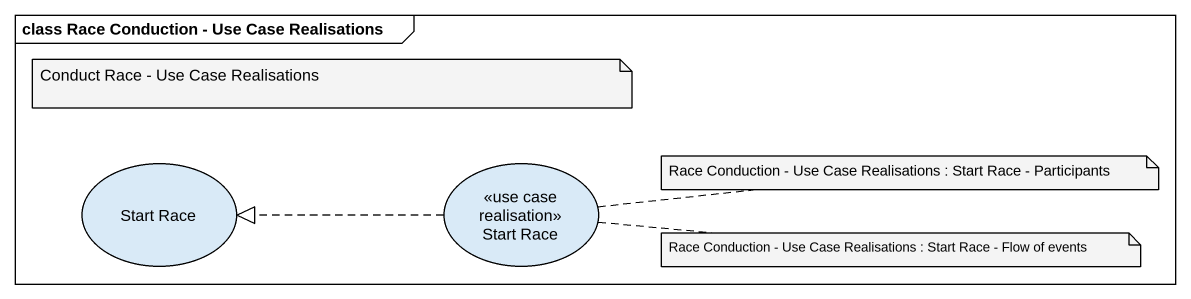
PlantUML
@startuml
mainframe class Race Conduction - Use Case Realisations
usecase "Start Race" as Start_Race
usecase "Start Race" as Start_Race_2 <<use case realisation>>
Start_Race_2 .left.|> Start_Race
note as N1
  Conduct Race - Use Case Realisations
end note
note right of Start_Race_2 : Race Conduction - Use Case Realisations : Start Race - Participants
note right of Start_Race_2 : Race Conduction - Use Case Realisations : Start Race - Flow of events
@enduml
